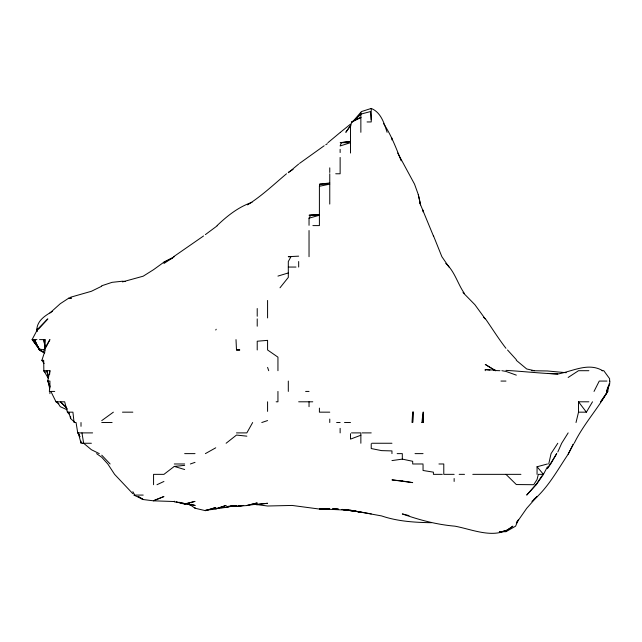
<?xml version="1.0" encoding="UTF-8"?>
<svg xmlns="http://www.w3.org/2000/svg" width="642" height="642" viewBox="0 0 642 642"><rect width="100%" height="100%" fill="white"/><g stroke="black" fill="none" stroke-linecap="round" stroke-linejoin="round"><path stroke-width="0.96" d="M423.046 422.524L423.439 412.164L423.046 421.979L421.914 422.524L423.046 412.164L423.046 422.524L421.914 422.524M412.012 422.524L412.686 412.196L413.44 412.164L412.686 422.524L412.686 412.164L413.44 412.164M44.715 349.031L45.389 339.61L39.555 339.61M37.188 331.128L37.34 329.242M49.611 374.471L49.924 370.699L43.592 370.699L44.996 371.959M609.9 381.067L609.611 384.293L606.594 391.427L607.95 386.717M49.33 391.427L49.924 385.874M607.749 391.427L600.711 401.796L607.749 391.427L609.081 383.892M49.739 389.164L48.134 381.067L49.667 386.291L47.709 381.067L49.924 370.699M548.733 463.981L551.053 453.621L557.794 443.253M576.01 422.524L578.522 412.164L578.522 401.796L588.883 401.796M351.688 121.948L360.86 117.422L351.688 121.948L350.5 126.819L350.5 153.045M309.035 225.318L309.035 218.184L310.664 215.23L319.403 214.885L319.403 186.292L320.085 184.134L329.763 182.954M44.089 363.524L41.874 360.339L45.277 349.97L43.825 349.97L49.924 339.61L45.967 347.378M37.316 331.128L36.819 329.242C37.589 320.206 45.333 315.575 52.363 311.41M518.471 519.49L515.59 526.175L505.968 531.696L501.258 531.712M557.794 451.992L561.67 443.253L568.154 432.893M517.516 520.734L516.328 523.198L526.697 508.336L537.057 496.579L534.096 499.115M594.019 391.427L599.251 381.067L606.971 381.067M38.985 348.389L32.1 339.61L37.581 329.242L47.853 318.881L38.424 329.242L36.819 329.242M505.968 474.35L516.328 484.549L533.711 484.71L537.057 479.518L538.341 474.35L543.437 474.35L547.425 466.822M592.502 401.796L586.395 412.164L578.522 412.164M574.229 443.253C583.281 424.659 597.453 409.267 607.677 391.427M568.154 454.223L573.354 444.12L568.154 454.223C557.144 470.562 547.433 488.891 531.881 501.386M252.659 422.524L246.849 432.893L236.489 432.893M215.752 330.02L216.202 329.242M371.228 119.733L370.442 111.588L360.86 114.107L352.538 121.948L361.406 111.588L371.228 108.45C380.947 112.294 384.197 123.264 387.102 132.316M541.8 475.979L536.07 484.71L526.697 495.078L537.057 483.514L543.517 474.35M350.5 125.591L345.813 132.316L350.5 125.736M547.425 468.692L556.678 453.621L550.676 463.981L547.425 468.138M280 287.785L288.306 277.416L288.306 261.535L290.987 256.688L288.306 256.688L298.674 256.158M49.924 313.007L60.284 303.698L68.774 298.145L71.294 298.145L68.774 298.145M352.281 121.948L360.86 114.107M217.092 225.599C227.276 215.848 238.535 206.909 252.033 202.318M327.95 142.676L340.132 132.517M286.501 173.773C273.805 184.479 261.695 196.003 247.563 204.87M288.306 172.746L298.674 164.055M340.372 132.316L350.5 124.139M226.12 443.253L236.489 435.067L246.849 436.159M184.663 465.37L174.295 466.413L163.935 474.35L153.566 474.35L153.566 484.71M217.502 225.599L205.392 234.611M113.369 412.164L101.741 420.614M299.501 163.405L324.186 145.742M203.562 235.959L173.653 256.688M408.994 515.574L402.317 513.929C419.435 519.996 436.793 524.61 454.945 526.175C473.66 529.674 496.13 540.379 512.862 526.175L505.968 530.902L504.082 530.958M163.935 263.485L174.295 256.688L163.935 262.161L153.566 269.672L143.206 276.188L122.47 281.902M568.154 377.464L578.522 370.699L588.883 370.699M325.783 144.723L327.372 143.704M288.306 172.361L293.089 169.432M205.392 453.621L215.752 447.803M163.935 262.161L172.57 258.068M156.985 484.71L163.935 481.468M143.206 499.54L138.247 496.555L143.206 499.54L153.566 500.832L163.935 496.539L154.433 500.238M101.741 286.204L91.381 291.291L70.652 297.206M360.86 435.236L350.5 439.112L350.5 433.687M190.369 463.981L195.024 462.352M261.784 422.524L267.578 420.566M101.741 285.762L112.109 282.328L122.47 281.22L125.302 281.477M277.946 276.092L288.306 272.946M205.392 510.647L215.752 507.533L205.392 510.647L195.024 508.231L189.262 504.139M205.392 510.246L215.752 509.074L226.12 505.439L215.752 508.745L226.12 507.381L233.03 505.439L226.12 507.292L236.489 505.487L231.77 505.848M309.035 218.184L319.403 215.23L319.403 225.599L312.887 225.599M176.181 501.731L184.663 504.203L195.024 501.386L184.663 503.93L195.024 505.439M537.057 474.35L537.057 466.758L547.425 463.981M505.968 370.378C523.254 371.373 540.476 373.363 557.794 373.997C572.479 371.445 588.289 362.08 602.661 370.699M319.403 186.292L329.763 184.134L319.403 184.134M505.968 530.902L499.372 531.977L505.968 530.902M391.957 460.587L402.317 459.126L412.686 461.285L412.686 463.981L423.046 463.981M238.286 506.048L243.687 505.439L236.489 506.418L228.006 506.305M257.217 504.411L267.578 503.28L257.217 504.468L254.384 504.259L267.578 506.008L292.102 505.439L319.403 509.058L329.763 508.793L319.403 508.857L350.5 510.286L381.589 515.919C397.631 521.4 414.708 522.46 431.528 522.7M236.489 506.249L246.849 505.559L257.217 502.943L246.849 505.439L257.217 504.082L255.331 504.01M223.296 507.501L220.471 507.613L226.12 507.413M319.403 214.885L309.035 215.23L319.403 215.23M367.055 121.948L371.228 121.948L371.228 108.45M335.726 173.773L340.132 173.773L340.132 157.45M288.306 267.056L295.978 267.056M32.1 339.61L36.947 339.61M236.489 349.97L239.707 349.97L236.489 349.97L236.007 339.61M41.874 360.339L43.688 360.339L43.849 370.699L48.399 378.475M493.714 370.498L499.941 370.699M531.528 370.699L547.425 370.972L566.268 372.713M601.971 370.699L603.785 370.699L609.611 378.684L609.611 381.067M47.709 381.067L49.924 381.067L49.924 387.375M500.953 381.067L505.968 381.067M54.73 391.427L49.924 391.427L49.924 393.658M305.624 391.427L309.035 391.427M50.862 391.427L55.99 401.796L64.673 401.796L67.394 412.164L69.344 414.355M276.148 401.796L277.946 401.796L277.946 391.427M298.674 401.796L312.766 401.796M67.394 412.164L72.931 412.164L74.063 422.524L76.061 422.524L77.738 432.893L80.081 436.737M122.47 412.164L132.838 412.164M329.763 412.164L319.403 412.164L319.403 408.119M101.741 422.524L112.109 422.524M336.633 422.524L340.132 422.524M344.513 422.524L350.5 422.524M77.738 432.893L92.609 432.893M351.479 432.893L360.86 432.893L360.86 443.253M362.176 432.893L371.228 432.893M82.818 443.253L91.381 443.253M371.83 443.253L391.957 443.253M184.663 453.621L195.024 453.621M397.149 453.621L402.317 453.621L402.317 459.126M415.021 453.621L423.046 453.621M174.295 463.981L184.663 463.981M438.927 463.981L443.782 463.981L443.782 474.35L454.143 474.35M442.306 474.35L433.414 474.35L433.414 472.167L423.046 470.482L423.046 464.76M459.166 474.35L464.511 474.35M472.785 474.35L520.919 474.35M143.206 495.078L134.772 495.078L132.838 491.692M174.295 501.53L153.566 500.832M547.425 373.403L557.794 373.989M485.24 370.699L485.24 369.583L495.6 370.185M79.439 435.196L78.26 432.893L81.012 443.044L83.645 443.253L91.381 449.705L99.277 453.621M342.017 509.459L360.86 512.083L342.017 509.427L350.5 510.213L371.228 513.897M485.24 369.583L489.95 370.089M342.017 509.403L360.86 512.083M184.663 504.203L184.663 503.569L174.295 501.843L174.295 501.185M501.9 370.699L505.968 371.421L516.328 375.137M255.331 504.347L257.217 504.724L254.384 504.211M44.138 349.97L39.555 349.031L39.555 349.97L44.338 352.899M534.425 370.699L526.697 368.965L516.328 360.339L516.328 359.68L507.525 349.97M179.006 502.269L184.663 503.569M174.295 466.413L184.663 469.527M191.26 504.259L195.024 505.398M67.193 409.837L60.284 406.691L57.178 401.796M133.825 495.078L143.206 499.5M39.555 350.219L44.739 352.787M187.328 503.625L190.875 505.439L189.494 504.139M38.961 348.325L32.445 339.61L39.555 349.97L44.739 352.667M495.6 370.699L485.24 364.431L495.455 370.699M462.97 292.535L474.871 304.677L485.24 318.881L483.643 317.349M55.99 401.796L58.855 403.786M96.581 453.621L101.741 457.273L107.808 463.981L114.589 474.35L132.838 493.698M68.742 412.164L70.652 418.584L75.026 422.524M43.849 370.699L45.197 371.959M66.278 407.293L60.452 401.796L67.249 408.705M101.741 455.17L110.119 463.981M445.741 263.372C454.905 271.574 457.61 283.876 464.511 293.595M537.057 466.758L543.437 474.35M505.968 348.317C498.617 338.84 492.342 328.72 485.496 318.881M578.522 401.796L586.395 412.164M449.007 267.056L441.873 256.688L433.551 235.959M401.17 160.813C396.114 147.997 391.323 135.213 383.595 123.673M397.703 153.045L414.531 184.134L418.271 194.502L420.59 204.87L433.414 235.959M39.555 349.97L34.508 339.61L39.306 349.97M419.483 202.278L420.59 204.87L418.271 194.502M267.578 367.385L268.717 370.699M48.471 376.356L46.738 370.699L48.439 378.242M45.309 348.084L43.776 339.61L45.317 349.031M81.959 432.893L83.645 443.253M454.143 478.507L454.143 481.444M423.046 210.103L423.046 211.812M391.957 138.078L391.957 139.916M391.957 453.621L391.957 450.917L381.589 450.62L371.228 448.549L371.228 443.823M360.86 112.486L360.86 132.316M340.132 149.353L340.132 152.539M340.132 428.35L340.132 432.893M329.763 167.851L329.763 172.465M329.763 173.773L329.763 204.076M329.763 419.066L329.763 422.524M309.035 230.534L309.035 256.688M309.035 401.796L309.035 406.667M298.674 261.527L298.674 267.056M288.306 381.067L288.306 391.427M277.946 370.699L277.946 357.153L267.578 349.97L267.578 340.356L257.217 341.223L257.217 349.97M267.578 300.448L267.578 317.934M267.578 401.796L267.578 411.386M257.217 308.513L257.217 316.249M257.217 318.881L257.217 326.208M195.024 507.493L195.024 508.231M81.012 422.524L81.012 426.336M81.012 441.166L81.012 443.044M70.652 416.746L70.652 418.584M341.367 142.676L340.132 145.967L350.5 142.676L340.204 142.676L350.5 141.409L341.367 142.676M537.057 483.378L536.07 484.71L537.057 483.378M338.246 509.066L332.596 508.769L338.246 509.122M402.317 480.986L391.957 479.887L412.686 482.615L402.317 480.986"/></g></svg>
